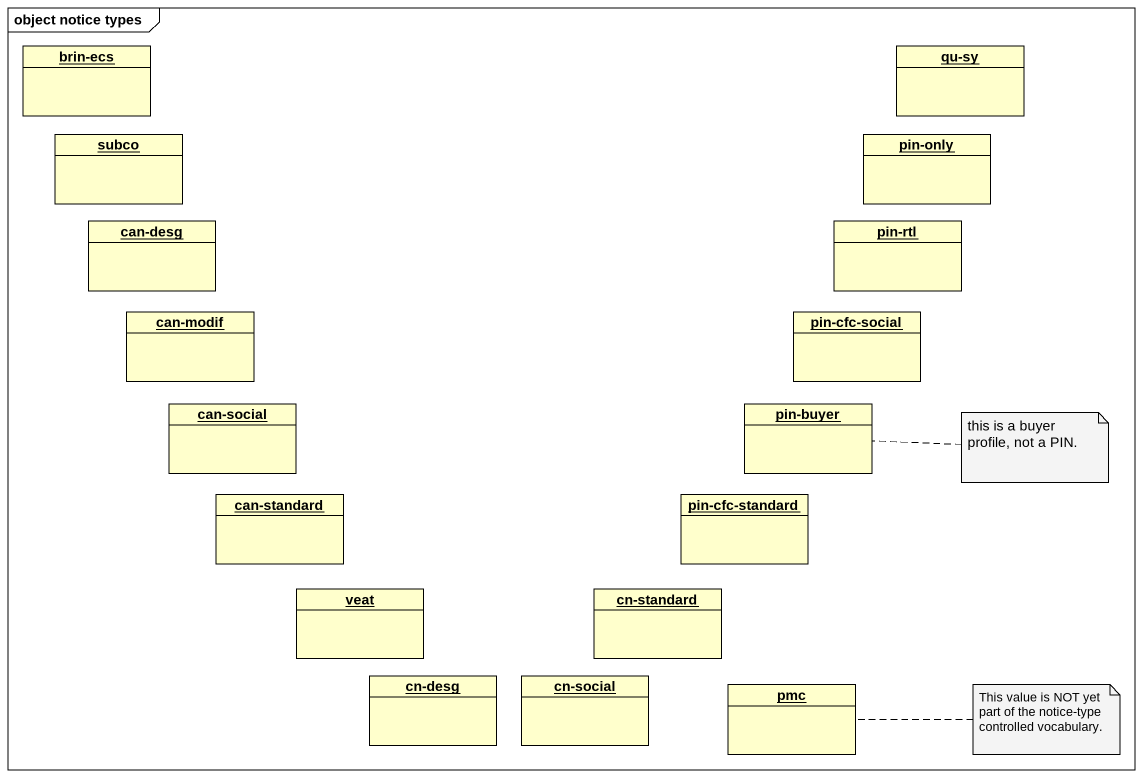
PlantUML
@startuml
mainframe object notice types
hide circle
hide empty members
object "brin-ecs" as brin_ecs
object "qu-sy" as qu_sy
object subco
object "pin-only" as pin_only
object "can-desg" as can_desg
object "pin-rtl" as pin_rtl
object "can-modif" as can_modif
object "pin-cfc-social" as pin_cfc_social
object "can-social" as can_social
object "pin-buyer" as pin_buyer
object "can-standard" as can_standard
object "pin-cfc-standard" as pin_cfc_standard
object veat
object "cn-standard" as cn_standard
object "cn-desg" as cn_desg
object "cn-social" as cn_social
object pmc
note right of pin_buyer : this is a buyer profile, not a PIN.
note right of pmc : This value is NOT yet part of the notice-type controlled vocabulary.
@enduml
